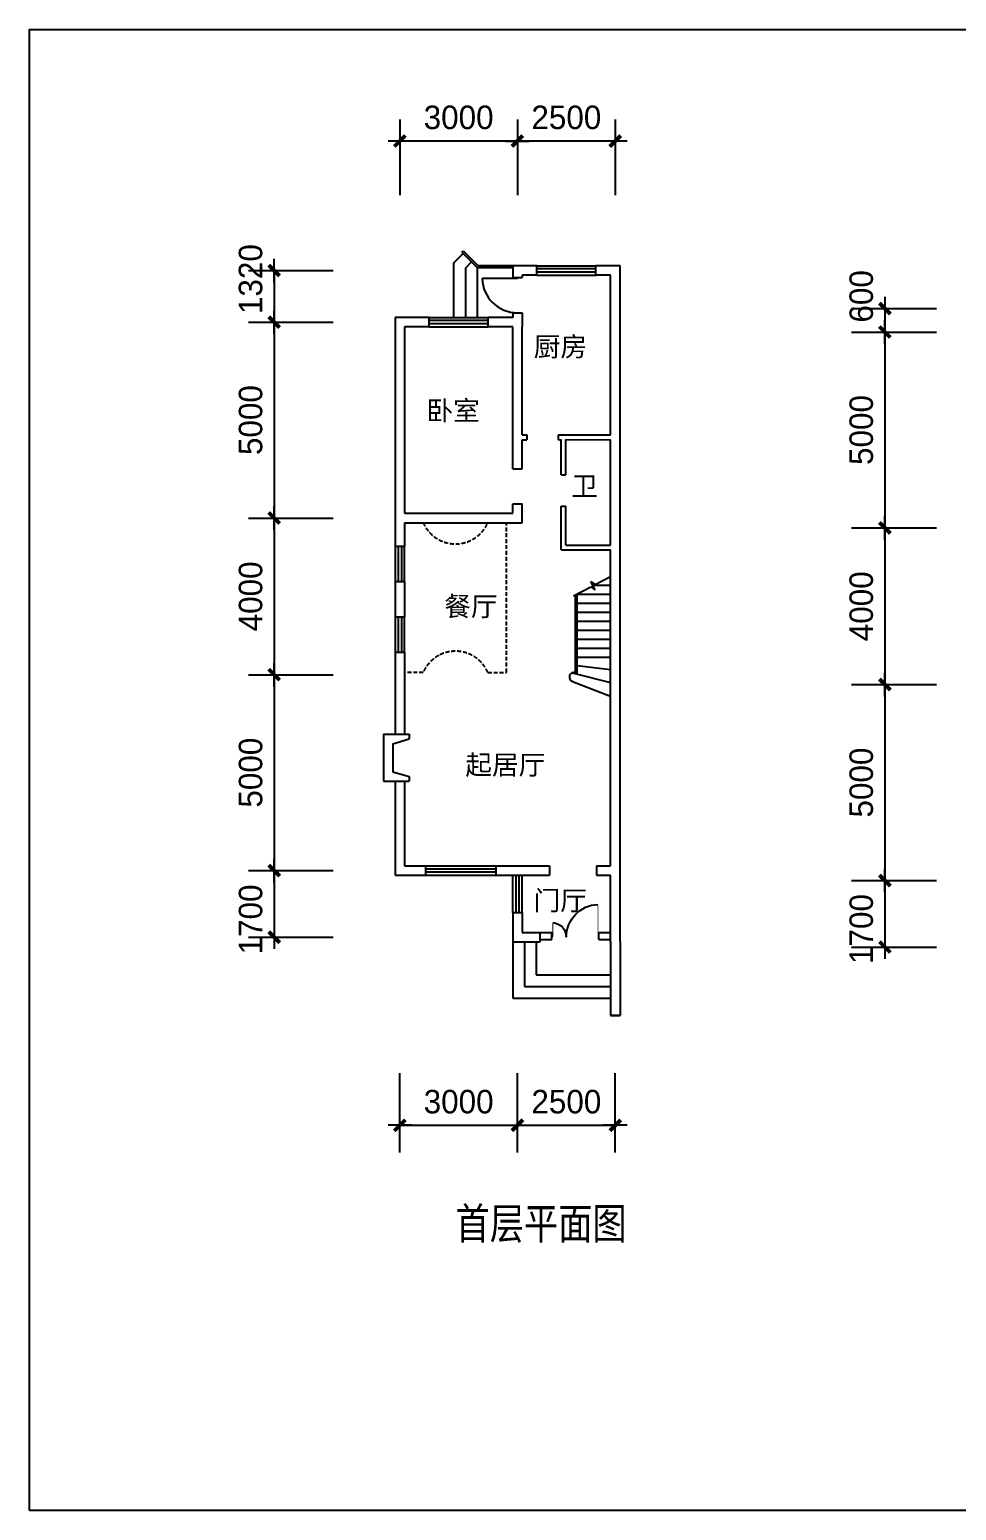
# Model space of a CAD drawing. Extents: x -295429 to -173791, y -143327 to -40994.
# Drawn here: x -290153 to -266496, y -142894 to -105094 of the extents above; entities that cross this region are included whole.
import ezdxf
from ezdxf.enums import TextEntityAlignment as Align

# ---------------------------------------------------------------- set-up
doc = ezdxf.new("R2010")
doc.units = 0
doc.header["$LTSCALE"] = 1000
doc.header["$MEASUREMENT"] = 0
doc.header["$PDMODE"] = 2
doc.linetypes.add('DASHED', pattern=[0.75, 0.5, -0.25])
doc.layers.get('0').update_dxf_attribs({"linetype": 'CONTINUOUS'})
doc.layers.get('DEFPOINTS').update_dxf_attribs({"linetype": 'CONTINUOUS'})
for name, color, linetype in [('AXIS', 3, 'CONTINUOUS'), ('PLN-TEXT', 7, 'CONTINUOUS'), ('PUB_DIM', 3, 'CONTINUOUS'), ('PUB_TITLE', 4, 'CONTINUOUS'), ('STAIR', 4, 'CONTINUOUS'), ('WALL', 255, 'CONTINUOUS'), ('WINDOW', 2, 'CONTINUOUS'), ('WINDOW_TEXT', 7, 'CONTINUOUS')]:
    doc.layers.add(name, color=color, linetype=linetype)
doc.styles.add('-宋体', font='', dxfattribs={"width": 0.8})
doc.styles.add('_HZTXT', font='')
doc.styles.add('DIM_FONT', font='rt.shx', dxfattribs={"width": 0.8, "bigfont": 'jd.shx'})
doc.styles.add('SIMPLEX', font='SIMPLEX.SHX')
doc.styles.get("Standard").update_dxf_attribs({"font": 'rt.shx', "bigfont": 'bigfont.shx'})
doc.styles.get('-宋体').set_extended_font_data('SimSun')
doc.styles.get('_HZTXT').set_extended_font_data('SimSun')
doc.dimstyles.new('AXIS200', dxfattribs={"dimscale": 2, "dimtxt": 300, "dimasz": 1, "dimexe": 250, "dimexo": 300, "dimgap": 150, "dimtad": 1, "dimdec": 0, "dimzin": 0, "dimdsep": 46, "dimtxsty": 'DIM_FONT', "dimblk": '_DIMX', "dimblk1": '_DIMX', "dimblk2": '_DIMX', "dimcen": 0.09, "dimdle": 30, "dimse1": 1, "dimse2": 1, "dimclrd": 256, "dimclre": 256, "dimclrt": 7, "dimadec": 0, "dimazin": 0, "dimtfac": 1, "dimtdec": 0, "dimtix": 1, "dimtmove": 2, "dimatfit": 3, "dimldrblk": '_DIMX', "dimfxl": 1, "dimtolj": 1, "dimtzin": 0, "dimarcsym": 0})

# ---------------------------------------------------------------- blocks, each defined once
blk = doc.blocks.new('M_A2ZXL')
blk.add_line((-0.472, 0), (-0.472, -1))
blk.add_arc((-0.5, 0), 1, 271.6231, 0)
blk = doc.blocks.new('M_B15SGY')
at = {"linetype": 'Continuous'}
for p, q in [((-0.5, 0.5), (0.5, 0.5)), ((0.5, 0.167), (-0.5, 0.167)), ((0.5, -0.167), (-0.5, -0.167))]:
    blk.add_line(p, q, dxfattribs=at)
blk = doc.blocks.new('M_A17ORW')
at = {"const_width": 0.02}
for points in [[(-0.481, -0.001), (-0.481, -0.308)], [(0.481, 0.001), (0.481, -0.691)]]:
    blk.add_lwpolyline(points, dxfattribs=at)
for centre, radius, start, end in [((-0.501, -0.003), 0.307, 274.2492, 0.2101), ((0.505, 0.002), 0.699, 180.2762, 268.0603)]:
    blk.add_arc(centre, radius, start, end)
blk = doc.blocks.new('_WBLK')
for p, q in [((-0.5, 0.5), (0.5, 0.5)), ((0.5, 0.167), (-0.5, 0.167)), ((0.5, -0.167), (-0.5, -0.167)), ((-0.5, -0.5), (0.5, -0.5))]:
    blk.add_line(p, q)
at = {"layer": 'WINDOW_TEXT', "style": 'SIMPLEX', "flags": 9}
blk.add_attdef('A', text='', height=1, dxfattribs=at).set_placement((0, 1.5), align=Align.MIDDLE)
blk = doc.blocks.new('_DIMX')
blk.add_line((-150, 0), (150, 0))
at = {"const_width": 50}
blk.add_lwpolyline([(-70, -70), (70, 70)], dxfattribs=at)
blk = doc.blocks.new('*D20')
at = {"layer": 'DEFPOINTS', "color": 0, "transparency": 16777216}
for p in [(-277702, -107938), (-277702, -108938), (-275202, -108938)]:
    blk.add_point(p, dxfattribs=at)
at = {"layer": 'PUB_DIM', "lineweight": -2, "transparency": 16777216}
for p, q in [((-277704, -107938), (-277706, -107938)), ((-275202, -107938), (-277702, -107938)), ((-275200, -107938), (-275198, -107938))]:
    blk.add_line(p, q, dxfattribs=at)
at = {"layer": 'PUB_DIM', "lineweight": -2, "transparency": 16777216, "xscale": 2, "yscale": 2, "zscale": 2}
blk.add_blockref('_DIMX', (-277702, -107938), dxfattribs=at)
at = {"layer": 'PUB_DIM', "lineweight": -2, "transparency": 16777216, "xscale": 2, "yscale": 2, "zscale": 2, "rotation": 180}
blk.add_blockref('_DIMX', (-275202, -107938), dxfattribs=at)
at = {"layer": 'PUB_DIM', "color": 7, "transparency": 16777216, "insert": (-276452, -107338), "char_height": 600, "attachment_point": 5}
blk.add_mtext('\\A1;2500', dxfattribs=at)
blk = doc.blocks.new('*D21')
at = {"layer": 'DEFPOINTS', "color": 0, "transparency": 16777216}
for p in [(-280702, -107938), (-280702, -108938), (-277702, -108938)]:
    blk.add_point(p, dxfattribs=at)
at = {"layer": 'PUB_DIM', "lineweight": -2, "transparency": 16777216}
blk.add_line((-277704, -107938), (-280700, -107938), dxfattribs=at)
at = {"layer": 'PUB_DIM', "lineweight": -2, "transparency": 16777216, "xscale": 2, "yscale": 2, "zscale": 2, "rotation": 180}
blk.add_blockref('_DIMX', (-280702, -107938), dxfattribs=at)
at = {"layer": 'PUB_DIM', "lineweight": -2, "transparency": 16777216, "xscale": 2, "yscale": 2, "zscale": 2}
blk.add_blockref('_DIMX', (-277702, -107938), dxfattribs=at)
at = {"layer": 'PUB_DIM', "color": 7, "transparency": 16777216, "insert": (-279202, -107338), "char_height": 600, "attachment_point": 5}
blk.add_mtext('\\A1;3000', dxfattribs=at)
blk = doc.blocks.new('*D22')
at = {"layer": 'DEFPOINTS', "color": 0, "transparency": 16777216}
for p in [(-282910, -111242), (-283910, -112562), (-282910, -112562)]:
    blk.add_point(p, dxfattribs=at)
at = {"layer": 'PUB_DIM', "lineweight": -2, "transparency": 16777216}
blk.add_line((-283910, -111244), (-283910, -112560), dxfattribs=at)
at = {"layer": 'PUB_DIM', "lineweight": -2, "transparency": 16777216, "xscale": 2, "yscale": 2, "zscale": 2}
for p, rotation in [((-283910, -111242), 90), ((-283910, -112562), 270)]:
    blk.add_blockref('_DIMX', p, dxfattribs=dict(at, rotation=rotation))
at = {"layer": 'PUB_DIM', "color": 7, "transparency": 16777216, "insert": (-284510, -111463), "char_height": 600, "attachment_point": 5, "rotation": 90}
blk.add_mtext('\\A1;1320', dxfattribs=at)
blk = doc.blocks.new('*D23')
at = {"layer": 'DEFPOINTS', "color": 0, "transparency": 16777216}
for p in [(-282910, -112562), (-283910, -117562), (-282910, -117562)]:
    blk.add_point(p, dxfattribs=at)
at = {"layer": 'PUB_DIM', "lineweight": -2, "transparency": 16777216}
blk.add_line((-283910, -112564), (-283910, -117560), dxfattribs=at)
at = {"layer": 'PUB_DIM', "lineweight": -2, "transparency": 16777216, "xscale": 2, "yscale": 2, "zscale": 2}
for p, rotation in [((-283910, -112562), 90), ((-283910, -117562), 270)]:
    blk.add_blockref('_DIMX', p, dxfattribs=dict(at, rotation=rotation))
at = {"layer": 'PUB_DIM', "color": 7, "transparency": 16777216, "insert": (-284510, -115062), "char_height": 600, "attachment_point": 5, "rotation": 90}
blk.add_mtext('\\A1;5000', dxfattribs=at)
blk = doc.blocks.new('*D24')
at = {"layer": 'DEFPOINTS', "color": 0, "transparency": 16777216}
for p in [(-282910, -117562), (-283910, -121562), (-282910, -121562)]:
    blk.add_point(p, dxfattribs=at)
at = {"layer": 'PUB_DIM', "lineweight": -2, "transparency": 16777216}
blk.add_line((-283910, -117564), (-283910, -121560), dxfattribs=at)
at = {"layer": 'PUB_DIM', "lineweight": -2, "transparency": 16777216, "xscale": 2, "yscale": 2, "zscale": 2}
for p, rotation in [((-283910, -117562), 90), ((-283910, -121562), 270)]:
    blk.add_blockref('_DIMX', p, dxfattribs=dict(at, rotation=rotation))
at = {"layer": 'PUB_DIM', "color": 7, "transparency": 16777216, "insert": (-284510, -119562), "char_height": 600, "attachment_point": 5, "rotation": 90}
blk.add_mtext('\\A1;4000', dxfattribs=at)
blk = doc.blocks.new('*D25')
at = {"layer": 'DEFPOINTS', "color": 0, "transparency": 16777216}
for p in [(-282910, -121562), (-283910, -126562), (-282910, -126562)]:
    blk.add_point(p, dxfattribs=at)
at = {"layer": 'PUB_DIM', "lineweight": -2, "transparency": 16777216}
blk.add_line((-283910, -121564), (-283910, -126560), dxfattribs=at)
at = {"layer": 'PUB_DIM', "lineweight": -2, "transparency": 16777216, "xscale": 2, "yscale": 2, "zscale": 2}
for p, rotation in [((-283910, -121562), 90), ((-283910, -126562), 270)]:
    blk.add_blockref('_DIMX', p, dxfattribs=dict(at, rotation=rotation))
at = {"layer": 'PUB_DIM', "color": 7, "transparency": 16777216, "insert": (-284510, -124062), "char_height": 600, "attachment_point": 5, "rotation": 90}
blk.add_mtext('\\A1;5000', dxfattribs=at)
blk = doc.blocks.new('*D26')
at = {"layer": 'DEFPOINTS', "color": 0, "transparency": 16777216}
for p in [(-282910, -126562), (-283910, -128262), (-282910, -128262)]:
    blk.add_point(p, dxfattribs=at)
at = {"layer": 'PUB_DIM', "lineweight": -2, "transparency": 16777216}
blk.add_line((-283910, -126564), (-283910, -128260), dxfattribs=at)
at = {"layer": 'PUB_DIM', "lineweight": -2, "transparency": 16777216, "xscale": 2, "yscale": 2, "zscale": 2}
for p, rotation in [((-283910, -126562), 90), ((-283910, -128262), 270)]:
    blk.add_blockref('_DIMX', p, dxfattribs=dict(at, rotation=rotation))
at = {"layer": 'PUB_DIM', "color": 7, "transparency": 16777216, "insert": (-284510, -127809), "char_height": 600, "attachment_point": 5, "rotation": 90}
blk.add_mtext('\\A1;1700', dxfattribs=at)
blk = doc.blocks.new('*D27')
at = {"layer": 'DEFPOINTS', "color": 0, "transparency": 16777216}
for p in [(-280702, -132064), (-277702, -132064), (-277702, -133064)]:
    blk.add_point(p, dxfattribs=at)
at = {"layer": 'PUB_DIM', "lineweight": -2, "transparency": 16777216}
blk.add_line((-280700, -133064), (-277704, -133064), dxfattribs=at)
at = {"layer": 'PUB_DIM', "lineweight": -2, "transparency": 16777216, "xscale": 2, "yscale": 2, "zscale": 2, "rotation": 180}
blk.add_blockref('_DIMX', (-280702, -133064), dxfattribs=at)
at = {"layer": 'PUB_DIM', "lineweight": -2, "transparency": 16777216, "xscale": 2, "yscale": 2, "zscale": 2}
blk.add_blockref('_DIMX', (-277702, -133064), dxfattribs=at)
at = {"layer": 'PUB_DIM', "color": 7, "transparency": 16777216, "insert": (-279202, -132464), "char_height": 600, "attachment_point": 5}
blk.add_mtext('\\A1;3000', dxfattribs=at)
blk = doc.blocks.new('*D28')
at = {"layer": 'DEFPOINTS', "color": 0, "transparency": 16777216}
for p in [(-277702, -132064), (-275202, -132064), (-275202, -133064)]:
    blk.add_point(p, dxfattribs=at)
at = {"layer": 'PUB_DIM', "lineweight": -2, "transparency": 16777216}
for p, q in [((-277704, -133064), (-277706, -133064)), ((-277702, -133064), (-275202, -133064)), ((-275200, -133064), (-275198, -133064))]:
    blk.add_line(p, q, dxfattribs=at)
at = {"layer": 'PUB_DIM', "lineweight": -2, "transparency": 16777216, "xscale": 2, "yscale": 2, "zscale": 2}
blk.add_blockref('_DIMX', (-277702, -133064), dxfattribs=at)
at = {"layer": 'PUB_DIM', "lineweight": -2, "transparency": 16777216, "xscale": 2, "yscale": 2, "zscale": 2, "rotation": 180}
blk.add_blockref('_DIMX', (-275202, -133064), dxfattribs=at)
at = {"layer": 'PUB_DIM', "color": 7, "transparency": 16777216, "insert": (-276452, -132464), "char_height": 600, "attachment_point": 5}
blk.add_mtext('\\A1;2500', dxfattribs=at)
blk = doc.blocks.new('*D49')
at = {"layer": 'DEFPOINTS', "color": 0, "transparency": 16777216}
for p in [(-267321, -112215), (-268321, -112815), (-267321, -112815)]:
    blk.add_point(p, dxfattribs=at)
at = {"layer": 'PUB_DIM', "lineweight": -2, "transparency": 16777216}
for p, q in [((-268321, -112213), (-268321, -112211)), ((-268321, -112215), (-268321, -112815)), ((-268321, -112817), (-268321, -112819))]:
    blk.add_line(p, q, dxfattribs=at)
at = {"layer": 'PUB_DIM', "lineweight": -2, "transparency": 16777216, "xscale": 2, "yscale": 2, "zscale": 2}
for p, rotation in [((-268321, -112215), 270), ((-268321, -112815), 90)]:
    blk.add_blockref('_DIMX', p, dxfattribs=dict(at, rotation=rotation))
at = {"layer": 'PUB_DIM', "color": 7, "transparency": 16777216, "insert": (-268921, -111903), "char_height": 600, "attachment_point": 5, "rotation": 90}
blk.add_mtext('\\A1;600', dxfattribs=at)
blk = doc.blocks.new('*D50')
at = {"layer": 'DEFPOINTS', "color": 0, "transparency": 16777216}
for p in [(-267321, -112815), (-268321, -117815), (-267321, -117815)]:
    blk.add_point(p, dxfattribs=at)
at = {"layer": 'PUB_DIM', "lineweight": -2, "transparency": 16777216}
blk.add_line((-268321, -112817), (-268321, -117813), dxfattribs=at)
at = {"layer": 'PUB_DIM', "lineweight": -2, "transparency": 16777216, "xscale": 2, "yscale": 2, "zscale": 2}
for p, rotation in [((-268321, -112815), 90), ((-268321, -117815), 270)]:
    blk.add_blockref('_DIMX', p, dxfattribs=dict(at, rotation=rotation))
at = {"layer": 'PUB_DIM', "color": 7, "transparency": 16777216, "insert": (-268921, -115315), "char_height": 600, "attachment_point": 5, "rotation": 90}
blk.add_mtext('\\A1;5000', dxfattribs=at)
blk = doc.blocks.new('*D51')
at = {"layer": 'DEFPOINTS', "color": 0, "transparency": 16777216}
for p in [(-267321, -117815), (-268321, -121815), (-267321, -121815)]:
    blk.add_point(p, dxfattribs=at)
at = {"layer": 'PUB_DIM', "lineweight": -2, "transparency": 16777216}
blk.add_line((-268321, -117817), (-268321, -121813), dxfattribs=at)
at = {"layer": 'PUB_DIM', "lineweight": -2, "transparency": 16777216, "xscale": 2, "yscale": 2, "zscale": 2}
for p, rotation in [((-268321, -117815), 90), ((-268321, -121815), 270)]:
    blk.add_blockref('_DIMX', p, dxfattribs=dict(at, rotation=rotation))
at = {"layer": 'PUB_DIM', "color": 7, "transparency": 16777216, "insert": (-268921, -119815), "char_height": 600, "attachment_point": 5, "rotation": 90}
blk.add_mtext('\\A1;4000', dxfattribs=at)
blk = doc.blocks.new('*D52')
at = {"layer": 'DEFPOINTS', "color": 0, "transparency": 16777216}
for p in [(-267321, -121815), (-268321, -126815), (-267321, -126815)]:
    blk.add_point(p, dxfattribs=at)
at = {"layer": 'PUB_DIM', "lineweight": -2, "transparency": 16777216}
blk.add_line((-268321, -121817), (-268321, -126813), dxfattribs=at)
at = {"layer": 'PUB_DIM', "lineweight": -2, "transparency": 16777216, "xscale": 2, "yscale": 2, "zscale": 2}
for p, rotation in [((-268321, -121815), 90), ((-268321, -126815), 270)]:
    blk.add_blockref('_DIMX', p, dxfattribs=dict(at, rotation=rotation))
at = {"layer": 'PUB_DIM', "color": 7, "transparency": 16777216, "insert": (-268921, -124315), "char_height": 600, "attachment_point": 5, "rotation": 90}
blk.add_mtext('\\A1;5000', dxfattribs=at)
blk = doc.blocks.new('*D53')
at = {"layer": 'DEFPOINTS', "color": 0, "transparency": 16777216}
for p in [(-267321, -126815), (-268321, -128515), (-267321, -128515)]:
    blk.add_point(p, dxfattribs=at)
at = {"layer": 'PUB_DIM', "lineweight": -2, "transparency": 16777216}
blk.add_line((-268321, -126817), (-268321, -128513), dxfattribs=at)
at = {"layer": 'PUB_DIM', "lineweight": -2, "transparency": 16777216, "xscale": 2, "yscale": 2, "zscale": 2}
for p, rotation in [((-268321, -126815), 90), ((-268321, -128515), 270)]:
    blk.add_blockref('_DIMX', p, dxfattribs=dict(at, rotation=rotation))
at = {"layer": 'PUB_DIM', "color": 7, "transparency": 16777216, "insert": (-268921, -128053), "char_height": 600, "attachment_point": 5, "rotation": 90}
blk.add_mtext('\\A1;1700', dxfattribs=at)

msp = doc.modelspace()

# ---------------------------------------------------------------- linework, layer by layer
for p, q in [((-280871.9, -112392.3), (-280871.4, -112391.8)), ((-280871.9, -112392.3), (-280871.4, -112391.8)), ((-277872.4, -112391.8), (-277871.9, -112391.3)), ((-277221.9, -129221.3), (-277221.4, -129221.8)), ((-277521.9, -129521.3), (-277521.4, -129521.8))]:
    msp.add_line(p, q)
at = {"linetype": 'DASHED', "ltscale": 0.2}
msp.add_line((-280106.8, -121501.8), (-280581.9, -121501.8), dxfattribs=at)
at = {"layer": 'AXIS'}
for p, q in [((-280701.9, -107386.3), (-280701.9, -109323.8)), ((-277701.9, -107386.3), (-277701.9, -109323.8)), ((-275201.9, -107386.3), (-275201.9, -109323.8)), ((-284568.3, -111241.8), (-282401.6, -111241.8)), ((-269173.6, -112215), (-267002.5, -112215)), ((-284568.3, -112561.8), (-282401.6, -112561.8)), ((-269173.6, -112815), (-267002.5, -112815)), ((-284568.3, -117561.8), (-282401.6, -117561.8)), ((-269173.6, -117815), (-267002.5, -117815)), ((-284568.3, -121561.8), (-282401.6, -121561.8)), ((-269173.6, -121815), (-267002.5, -121815)), ((-284568.3, -126561.8), (-282401.6, -126561.8)), ((-269173.6, -126815), (-267002.5, -126815)), ((-284568.3, -128261.8), (-282401.6, -128261.8)), ((-269173.6, -128515), (-267002.5, -128515)), ((-280701.9, -133761.6), (-280701.9, -131731.7)), ((-277701.9, -133761.6), (-277701.9, -131731.7)), ((-275201.9, -133761.6), (-275201.9, -131731.7))]:
    msp.add_line(p, q, dxfattribs=at)
at = {"layer": 'PUB_TITLE'}
msp.add_lwpolyline([(-290153.3, -142894), (-290153.3, -105094), (-236693.3, -105094), (-236693.3, -142894)], close=True, dxfattribs=at)
at = {"layer": 'STAIR'}
for p, q in [((-279119.4, -110774.3), (-279084.1, -110739)), ((-279084.1, -110739), (-278701.2, -111121.8)), ((-279321.9, -111047.6), (-279084.1, -110809.7)), ((-279321.9, -112441.8), (-279321.9, -111047.6)), ((-279119.4, -110774.3), (-278721.9, -111171.8)), ((-279021.9, -111171.8), (-278871.9, -111021.8)), ((-277821.9, -111121.8), (-278701.2, -111121.8)), ((-279021.9, -112441.8), (-279021.9, -111171.8)), ((-277821.9, -111171.8), (-278721.9, -111171.8)), ((-278721.9, -112441.8), (-278721.9, -111171.8)), ((-275718.8, -119258.9), (-275321.9, -119051.6)), ((-276271.9, -119547.9), (-275825.1, -119314.5)), ((-275827.5, -119180.3), (-275718.8, -119258.9)), ((-275716.4, -119393.1), (-275827.5, -119180.3)), ((-275825.1, -119314.5), (-275716.4, -119393.1)), ((-275779.7, -119271.8), (-275321.9, -119271.8)), ((-276221.9, -121535.7), (-276221.9, -119521.8)), ((-276183.8, -119501.8), (-275321.9, -119501.8)), ((-276171.9, -121535.7), (-276171.9, -119495.6)), ((-276171.9, -119731.8), (-275321.9, -119731.8)), ((-276171.9, -119961.8), (-275321.9, -119961.8)), ((-276171.9, -120191.8), (-275321.9, -120191.8)), ((-276171.9, -120421.8), (-275321.9, -120421.8)), ((-276171.9, -120651.8), (-275321.9, -120651.8)), ((-276171.9, -120881.8), (-275321.9, -120881.8)), ((-276171.9, -121111.8), (-275321.9, -121111.8)), ((-276171.9, -121326.7), (-275321.9, -121431.1)), ((-276306.8, -121514.5), (-275321.9, -121760.1)), ((-276171.9, -121535.7), (-276221.9, -121535.7)), ((-276298.5, -121735), (-275321.9, -122109.9)), ((-277821.9, -128381.8), (-277821.9, -129821.3)), ((-277521.9, -128381.8), (-277521.9, -129521.3)), ((-277221.9, -128381.8), (-277221.9, -129221.3)), ((-277221.4, -129221.8), (-275321.9, -129221.8)), ((-277521.4, -129521.8), (-275321.9, -129521.8)), ((-277821.4, -129821.8), (-275321.9, -129821.8))]:
    msp.add_line(p, q, dxfattribs=at)
msp.add_arc((-276255.5, -121623), 120, 73.78222, 249, dxfattribs=at)
at = {"layer": 'WALL'}
for p, q in [((-277201.9, -111121.8), (-277821.9, -111121.8)), ((-277821.9, -111121.8), (-277821.9, -111421.8)), ((-277201.9, -111361.8), (-277201.9, -111121.8)), ((-275081.9, -111121.8), (-275701.9, -111121.8)), ((-275701.9, -111361.8), (-275701.9, -111121.8)), ((-275081.9, -115561.8), (-275081.9, -111121.8)), ((-277821.9, -111421.8), (-277581.9, -111421.8)), ((-277581.9, -111361.8), (-277581.9, -111421.8)), ((-277201.9, -111361.8), (-277581.9, -111361.8)), ((-275321.9, -111361.8), (-275701.9, -111361.8)), ((-275321.9, -115441.8), (-275321.9, -111361.8)), ((-280821.9, -112441.8), (-280821.9, -118281.8)), ((-279951.9, -112441.8), (-280821.9, -112441.8)), ((-279951.9, -112681.8), (-279951.9, -112441.8)), ((-277821.9, -112441.8), (-278451.9, -112441.8)), ((-278451.9, -112681.8), (-278451.9, -112441.8)), ((-277821.9, -112321.8), (-277581.9, -112321.8)), ((-277821.9, -112321.8), (-277821.9, -112441.8)), ((-277581.9, -112321.8), (-277581.9, -112681.8)), ((-280581.9, -112681.8), (-280581.9, -117441.8)), ((-279951.9, -112681.8), (-280581.9, -112681.8)), ((-277821.9, -112681.8), (-278451.9, -112681.8)), ((-277821.9, -116301.8), (-277821.9, -112681.8)), ((-277581.9, -115441.8), (-277581.9, -112681.8)), ((-277581.9, -115441.8), (-277461.9, -115441.8)), ((-277581.9, -115561.8), (-277461.9, -115561.8)), ((-277581.9, -116301.8), (-277581.9, -115561.8)), ((-277461.9, -115441.8), (-277461.9, -115561.8)), ((-276661.9, -115441.8), (-275321.9, -115441.8)), ((-276661.9, -115441.8), (-276661.9, -115561.8)), ((-276661.9, -115561.8), (-276581.9, -115561.3)), ((-276581.9, -116461.3), (-276581.9, -115561.3)), ((-276461.9, -115442.3), (-276461.4, -115441.8)), ((-276461.9, -115561.3), (-275321.9, -115561.8)), ((-276461.9, -115561.8), (-276461.4, -115561.3)), ((-276461.9, -116461.3), (-276461.9, -115561.3)), ((-275321.9, -118251.8), (-275321.9, -115561.8)), ((-275081.9, -118371.8), (-275081.9, -115561.8)), ((-277821.9, -116301.8), (-277581.9, -116301.8)), ((-276581.9, -116461.3), (-276461.9, -116461.3)), ((-280581.9, -117441.8), (-277821.9, -117441.8)), ((-280581.9, -117441.8), (-280180.8, -117441.8)), ((-277821.9, -117441.8), (-277821.9, -117201.8)), ((-277821.9, -117201.8), (-277581.9, -117201.8)), ((-277581.9, -117681.8), (-277581.9, -117201.8)), ((-276581.9, -117261.3), (-276461.9, -117261.3)), ((-276581.9, -118371.3), (-276581.9, -117261.3)), ((-276461.9, -118251.3), (-276461.9, -117261.3)), ((-280581.9, -117681.8), (-277581.9, -117681.8)), ((-280581.9, -117681.8), (-280180.8, -117681.8)), ((-280581.9, -117681.8), (-280581.9, -118281.8)), ((-280821.9, -118281.8), (-280581.9, -118281.8)), ((-276461.9, -118251.3), (-275321.9, -118251.8)), ((-276581.9, -118371.3), (-275321.9, -118371.8)), ((-275321.9, -126441.8), (-275321.9, -118371.8)), ((-275081.9, -126441.8), (-275081.9, -118371.8)), ((-280821.9, -119181.8), (-280821.9, -120081.8)), ((-280821.9, -119181.8), (-280581.9, -119181.8)), ((-280581.9, -119181.8), (-280581.9, -120081.8)), ((-280821.9, -120081.8), (-280581.9, -120081.8)), ((-280821.9, -120981.8), (-280581.9, -120981.8)), ((-280821.9, -120981.8), (-280821.9, -123081.8)), ((-280581.9, -120981.8), (-280581.9, -123081.8)), ((-281121.9, -123081.8), (-280461.9, -123081.8)), ((-281121.9, -123081.8), (-281121.9, -124281.8)), ((-280881.9, -123321.8), (-280461.9, -123201.8)), ((-280461.9, -123081.8), (-280461.9, -123201.8)), ((-280881.9, -123321.8), (-280881.9, -124041.8)), ((-281121.9, -124281.8), (-280461.9, -124281.8)), ((-280881.9, -124041.8), (-280461.9, -124161.8)), ((-280821.9, -124281.8), (-280821.9, -126681.8)), ((-280581.9, -124281.8), (-280581.9, -126441.8)), ((-280461.9, -124161.8), (-280461.9, -124281.8)), ((-280581.9, -126441.8), (-280180.8, -126441.8)), ((-280581.9, -126441.8), (-280041.9, -126441.8)), ((-280041.9, -126681.8), (-280041.9, -126441.8)), ((-278241.9, -126441.8), (-276881.9, -126441.8)), ((-278241.9, -126681.8), (-278241.9, -126441.8)), ((-276881.9, -126441.8), (-276881.9, -126681.8)), ((-275681.9, -126441.8), (-275321.9, -126441.8)), ((-275681.9, -126441.8), (-275681.9, -126681.8)), ((-275081.9, -128141.8), (-275081.9, -126441.8)), ((-280821.9, -126681.8), (-280180.8, -126681.8)), ((-280821.9, -126681.8), (-280041.9, -126681.8)), ((-278241.9, -126681.8), (-277821.9, -126681.8)), ((-277821.9, -126681.8), (-277581.9, -126681.8)), ((-277581.9, -126681.8), (-276881.9, -126681.8)), ((-275681.9, -126681.8), (-275321.9, -126681.8)), ((-275321.9, -128381.8), (-275321.9, -126681.8)), ((-275321.9, -128141.8), (-275321.9, -126681.8)), ((-275081.9, -128381.8), (-275081.9, -126681.8)), ((-277821.9, -127631.8), (-277821.9, -128381.8)), ((-277821.9, -127631.8), (-277581.9, -127631.8)), ((-277581.9, -127631.8), (-277581.9, -128141.8)), ((-277581.9, -128141.8), (-276821.9, -128141.8)), ((-277121.9, -128381.3), (-277121.9, -128141.8)), ((-276821.9, -128321.3), (-276821.9, -128141.8)), ((-275621.9, -128321.3), (-275621.9, -128141.8)), ((-275621.9, -128141.8), (-275321.9, -128141.8)), ((-277821.9, -128381.8), (-277122.4, -128381.8)), ((-277122.4, -128381.8), (-277121.9, -128381.3)), ((-277121.4, -128321.8), (-277121.9, -128322.3)), ((-277121.4, -128321.8), (-276822.4, -128321.8)), ((-276822.4, -128321.8), (-276821.9, -128321.3)), ((-275621.9, -128321.3), (-275621.4, -128321.8)), ((-275621.4, -128321.8), (-275321.9, -128321.8)), ((-275321.9, -128381.8), (-275321.9, -130261.8)), ((-275321.9, -128381.8), (-275321.9, -130261.8)), ((-275081.9, -128381.8), (-275081.9, -130261.8)), ((-275081.9, -128381.8), (-275081.9, -130261.8)), ((-275321.9, -130261.8), (-275081.9, -130261.8)), ((-275081.9, -130261.8), (-275321.9, -130261.8))]:
    msp.add_line(p, q, dxfattribs=at)
at = {"layer": 'WINDOW'}
for p, q in [((-277201.9, -111121.8), (-275701.9, -111121.8)), ((-279951.9, -112441.8), (-278451.9, -112441.8)), ((-280821.9, -118281.8), (-280821.9, -120981.8)), ((-280041.9, -126681.8), (-278241.9, -126681.8))]:
    msp.add_line(p, q, dxfattribs=at)
at = {"layer": 'WINDOW', "linetype": 'DASHED', "ltscale": 0.2}
for p, q in [((-277981.9, -121501.8), (-277981.9, -117681.8)), ((-280106.8, -121501.8), (-280581.9, -121501.8)), ((-278457.1, -121501.8), (-277981.9, -121501.8))]:
    msp.add_line(p, q, dxfattribs=at)
for centre, start, end in [((-279281.9, -117321.8), 203.57818, 336.42182), ((-279281.9, -121861.8), 23.57818, 156.42182)]:
    msp.add_arc(centre, 900, start, end, dxfattribs=at)

# ---------------------------------------------------------------- block references
at = {"layer": 'WINDOW'}
for name, p, xscale, yscale, zscale, rotation in [('M_A2ZXL', (-277701.9, -111871.8), 900, 900, 900, 270), ('M_B15SGY', (-280701.9, -118731.8), 900, -240, 900, 90), ('M_B15SGY', (-280701.9, -120531.8), 900, -240, 900, 90), ('_WBLK', (-277701.9, -127156.8), 950, 239.9999999999999, 950, 90), ('M_A17ORW', (-276221.9, -128261.8), -1200, 1200, 1200, 180)]:
    msp.add_blockref(name, p, dxfattribs=dict(at, xscale=xscale, yscale=yscale, zscale=zscale, rotation=rotation))
for p, xscale, yscale, zscale in [((-276451.9, -111241.8), 1500, -239.9999999999982, 1500), ((-279201.9, -112561.8), 1500, -240, 1500), ((-279141.9, -126561.8), 1800, 240, 1800)]:
    msp.add_blockref('M_B15SGY', p, dxfattribs=dict(at, xscale=xscale, yscale=yscale, zscale=zscale))

# ---------------------------------------------------------------- texts
at = {"style": '_HZTXT'}
for s, p in [('厨房', (-277285.4, -113435.7)), ('卧室', (-280026.4, -115069.3)), ('卫', (-276329.9, -116994.9)), ('餐厅', (-279570.8, -120066.4)), ('起居厅', (-279032.7, -124112.2)), ('门厅', (-277290.1, -127575.4))]:
    msp.add_text(s, height=500, dxfattribs=at).set_placement(p)
at = {"layer": 'PLN-TEXT', "style": '-宋体', "width": 0.8}
msp.add_text('首层平面图  ', height=800, dxfattribs=at).set_placement((-279278.1, -135969.7))

# ---------------------------------------------------------------- dimensions: what is measured, and where the dimension line sits
at = {"layer": 'PUB_DIM'}
for p1, p2, picture, middle in [((-277701.9, -108937.8), (-280701.9, -108937.8), '*D21', (-279201.9, -107337.8)), ((-275201.9, -108937.8), (-277701.9, -108937.8), '*D20', (-276451.9, -107337.8)), ((-282910.1, -112561.8), (-282910.1, -117561.8), '*D23', (-284510.1, -115061.8)), ((-267321, -112815), (-267321, -117815), '*D50', (-268921, -115315)), ((-282910.1, -117561.8), (-282910.1, -121561.8), '*D24', (-284510.1, -119561.8)), ((-267321, -117815), (-267321, -121815), '*D51', (-268921, -119815)), ((-282910.1, -121561.8), (-282910.1, -126561.8), '*D25', (-284510.1, -124061.8)), ((-267321, -121815), (-267321, -126815), '*D52', (-268921, -124315)), ((-280701.9, -132063.7), (-277701.9, -132063.7), '*D27', (-279201.9, -132463.7)), ((-277701.9, -132063.7), (-275201.9, -132063.7), '*D28', (-276451.9, -132463.7))]:
    dim = msp.add_aligned_dim(p1=p1, p2=p2, distance=-1000, dimstyle='AXIS200', override={"dimtxsty": 'Standard'}, dxfattribs=at)
    dim.commit()
    dim.dimension.update_dxf_attribs({"geometry": picture, "text_midpoint": middle})
for base, p1, p2, picture, middle in [((-283910.1, -112561.8), (-282910.1, -111241.8), (-282910.1, -112561.8), '*D22', (-284510.1, -111463.5)), ((-268321, -112815), (-267321, -112215), (-267321, -112815), '*D49', (-268921, -111902.6)), ((-283910.1, -128261.8), (-282910.1, -126561.8), (-282910.1, -128261.8), '*D26', (-284510.1, -127809.4)), ((-268321, -128515), (-267321, -126815), (-267321, -128515), '*D53', (-268921, -128053.3))]:
    dim = msp.add_linear_dim(base=base, p1=p1, p2=p2, angle=270, dimstyle='AXIS200', override={"dimtxsty": 'Standard'}, dxfattribs=at)
    dim.commit()
    dim.dimension.update_dxf_attribs({"geometry": picture, "text_midpoint": middle, "dimtype": 161})

doc.saveas('drawing.dxf')
